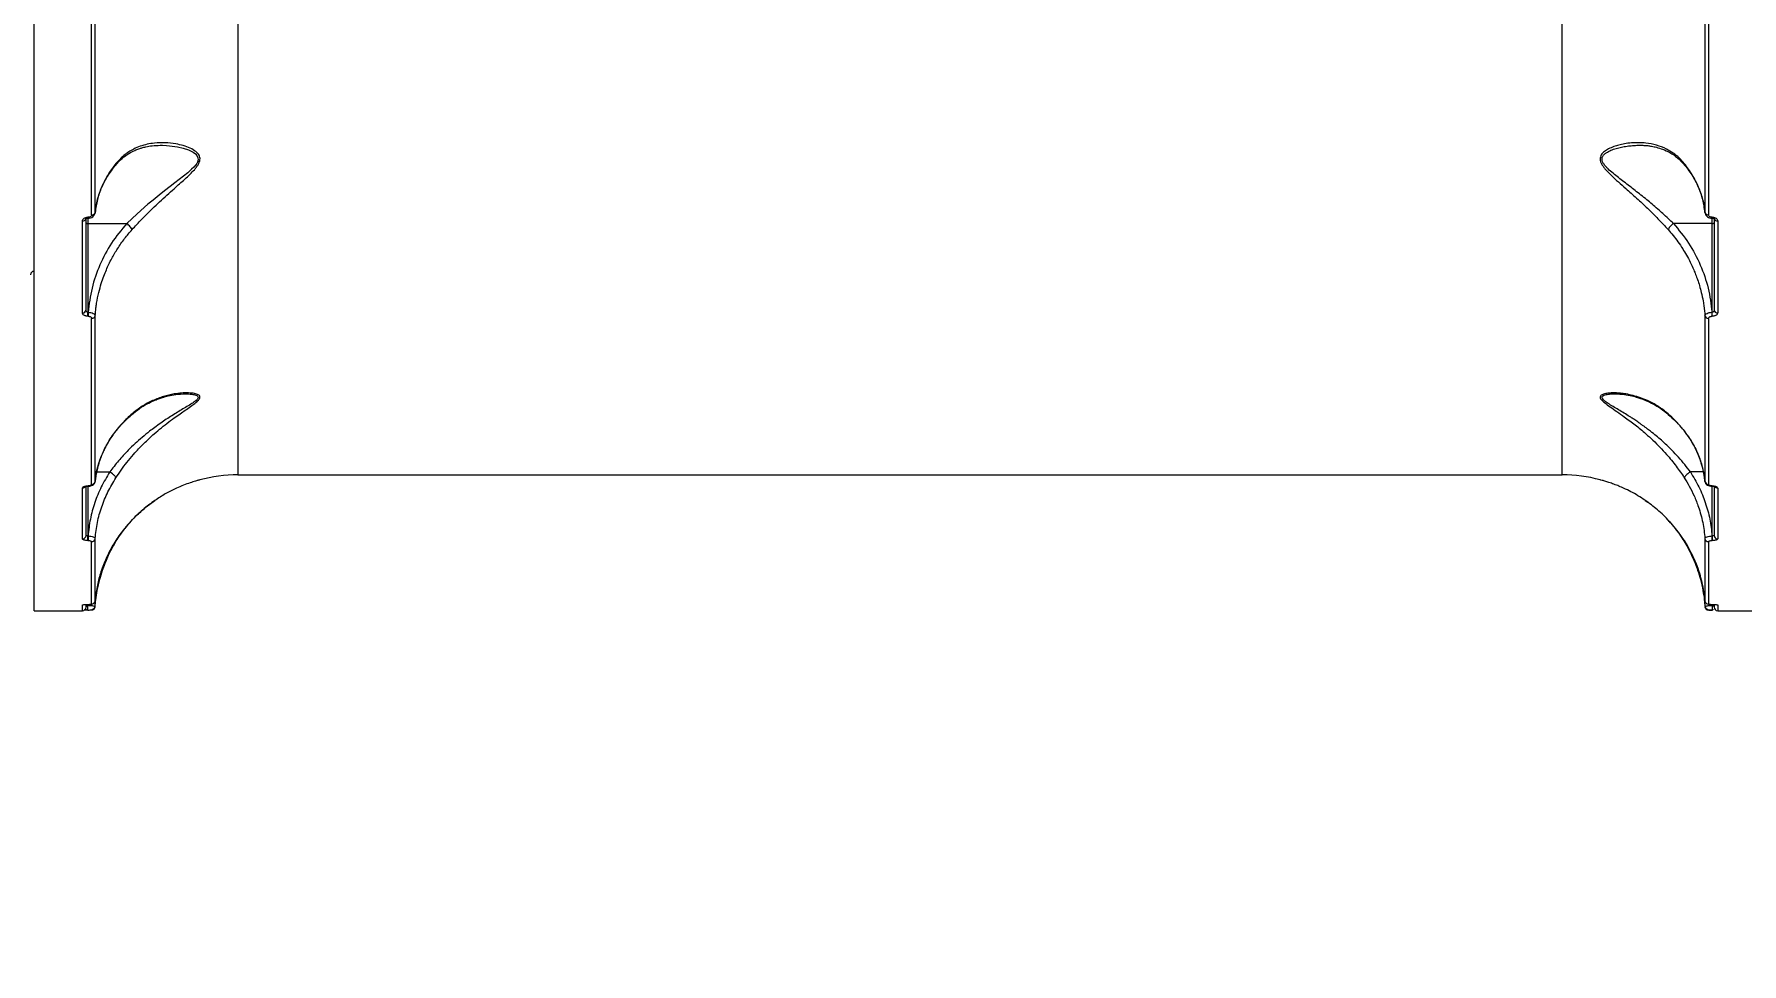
# Model space of a CAD drawing. Header units: millimetres. Extents: x -5718 to 5731, y -4937 to 4872.
# Drawn here: x -171.7 to 305.6, y 1000.9 to 1260.7 of the extents above; entities that cross this region are included whole.
import ezdxf

# ---------------------------------------------------------------- set-up
doc = ezdxf.new("R2010")
doc.units = ezdxf.units.MM
for name, color, linetype in [('DIKOM_ОБЪЕКТ', 7, 'Continuous'), ('DIKOM_РАЗМЕР_ЗОНА', 7, 'Continuous'), ('DIKOM_РАЗМЕР_ОБЪЕКТА', 7, 'Continuous')]:
    doc.layers.add(name, color=color, linetype=linetype)
doc.styles.add('style1', font='arial.ttf', dxfattribs={"width": 0.8})
doc.dimstyles.new('1-50', dxfattribs={"dimtxt": 300, "dimasz": 200, "dimexe": 100, "dimexo": 0, "dimgap": 100, "dimtad": 0, "dimdec": 0, "dimtxsty": 'style1', "dimcen": 0, "dimclrd": 7, "dimclre": 7, "dimadec": 1, "dimazin": 2, "dimtfac": 1, "dimtdec": 0, "dimtmove": 1, "dimatfit": 3, "dimfxl": 0, "dimlwd": 25, "dimlwe": 18, "dimarcsym": 0})

# ---------------------------------------------------------------- blocks, each defined once
blk = doc.blocks.new('*D16')
at = {"layer": 'Defpoints', "color": 0, "transparency": 16777216}
for p in [(3730.74, 1233.08), (-2946.45, -626.44), (-2946.45, -2812.54)]:
    blk.add_point(p, dxfattribs=at)
at = {"layer": 'DIKOM_РАЗМЕР_ОБЪЕКТА', "color": 7, "lineweight": 18, "transparency": 16777216}
for p, q in [((3730.74, 1233.08), (3730.74, -2912.54)), ((-2946.45, -626.44), (-2946.45, -2912.54))]:
    blk.add_line(p, q, dxfattribs=at)
at = {"layer": 'DIKOM_РАЗМЕР_ОБЪЕКТА', "color": 7, "lineweight": 25, "transparency": 16777216}
for p, q in [((-2746.45, -2812.54), (365.85, -2812.54)), ((3530.74, -2812.54), (1283.07, -2812.54))]:
    blk.add_line(p, q, dxfattribs=at)
at = {"layer": 'DIKOM_РАЗМЕР_ОБЪЕКТА', "color": 7, "transparency": 16777216}
for points in [[(-2746.45, -2779.21), (-2746.45, -2845.87), (-2946.45, -2812.54)], [(3530.74, -2779.21), (3530.74, -2845.87), (3730.74, -2812.54)]]:
    blk.add_solid(points, dxfattribs=at)
at = {"layer": 'DIKOM_РАЗМЕР_ОБЪЕКТА', "color": 0, "transparency": 16777216, "insert": (824.46, -2812.54), "char_height": 300, "attachment_point": 5, "style": 'style1'}
blk.add_mtext('6650', dxfattribs=at)
blk = doc.blocks.new('*D15')
at = {"layer": 'Defpoints', "color": 0, "transparency": 16777216}
for p in [(-1897.42, 3178.83), (-4525.54, -2300.51), (-129.69, -2300.51)]:
    blk.add_point(p, dxfattribs=at)
at = {"layer": 'DIKOM_РАЗМЕР_ОБЪЕКТА', "color": 7, "lineweight": 18, "transparency": 16777216}
for p, q in [((-1897.42, 3178.83), (-4625.54, 3178.83)), ((-129.69, -2300.51), (-4625.54, -2300.51))]:
    blk.add_line(p, q, dxfattribs=at)
at = {"layer": 'DIKOM_РАЗМЕР_ОБЪЕКТА', "color": 7, "lineweight": 25, "transparency": 16777216}
for p, q in [((-4525.54, 2978.83), (-4525.54, 1718.95)), ((-4525.54, -2100.51), (-4525.54, 803.05))]:
    blk.add_line(p, q, dxfattribs=at)
at = {"layer": 'DIKOM_РАЗМЕР_ОБЪЕКТА', "color": 7, "transparency": 16777216}
for points in [[(-4558.87, 2978.83), (-4492.21, 2978.83), (-4525.54, 3178.83)], [(-4558.87, -2100.51), (-4492.21, -2100.51), (-4525.54, -2300.51)]]:
    blk.add_solid(points, dxfattribs=at)
at = {"layer": 'DIKOM_РАЗМЕР_ОБЪЕКТА', "color": 0, "transparency": 16777216, "insert": (-4525.54, 1261), "char_height": 300, "attachment_point": 5, "rotation": 90, "style": 'style1'}
blk.add_mtext('5400', dxfattribs=at)
blk = doc.blocks.new('*D14')
at = {"layer": 'Defpoints', "color": 0, "transparency": 16777216}
for p in [(5730.74, 1374.65), (-4872.51, -1263.18), (-4872.51, -4740)]:
    blk.add_point(p, dxfattribs=at)
at = {"layer": 'DIKOM_РАЗМЕР_ЗОНА', "color": 7, "lineweight": 18, "transparency": 16777216}
for p, q in [((5730.74, 1374.65), (5730.74, -4840)), ((-4872.51, -1263.18), (-4872.51, -4840))]:
    blk.add_line(p, q, dxfattribs=at)
at = {"layer": 'DIKOM_РАЗМЕР_ЗОНА', "color": 7, "lineweight": 25, "transparency": 16777216}
for p, q in [((-4672.51, -4740), (259.57, -4740)), ((5530.74, -4740), (1339.35, -4740))]:
    blk.add_line(p, q, dxfattribs=at)
at = {"layer": 'DIKOM_РАЗМЕР_ЗОНА', "color": 7, "transparency": 16777216}
for points in [[(-4672.51, -4706.67), (-4672.51, -4773.33), (-4872.51, -4740)], [(5530.74, -4706.67), (5530.74, -4773.33), (5730.74, -4740)]]:
    blk.add_solid(points, dxfattribs=at)
at = {"layer": 'DIKOM_РАЗМЕР_ЗОНА', "color": 0, "transparency": 16777216, "insert": (799.46, -4740), "char_height": 300, "attachment_point": 5, "style": 'style1'}
blk.add_mtext('10600', dxfattribs=at)
blk = doc.blocks.new('*D13')
at = {"layer": 'Defpoints', "color": 0, "transparency": 16777216}
for p in [(-5521.54, 4872.34), (-1696.24, 4872.34), (580.61, -3721.16)]:
    blk.add_point(p, dxfattribs=at)
at = {"layer": 'DIKOM_РАЗМЕР_ЗОНА', "color": 7, "lineweight": 18, "transparency": 16777216}
for p, q in [((-1696.24, 4872.34), (-5621.54, 4872.34)), ((580.61, -3721.16), (-5621.54, -3721.16))]:
    blk.add_line(p, q, dxfattribs=at)
at = {"layer": 'DIKOM_РАЗМЕР_ЗОНА', "color": 7, "lineweight": 25, "transparency": 16777216}
for p, q in [((-5521.54, 4672.34), (-5521.54, 1701.62)), ((-5521.54, -3521.16), (-5521.54, 785.38))]:
    blk.add_line(p, q, dxfattribs=at)
at = {"layer": 'DIKOM_РАЗМЕР_ЗОНА', "color": 7, "transparency": 16777216}
for points in [[(-5554.87, 4672.34), (-5488.21, 4672.34), (-5521.54, 4872.34)], [(-5554.87, -3521.16), (-5488.21, -3521.16), (-5521.54, -3721.16)]]:
    blk.add_solid(points, dxfattribs=at)
at = {"layer": 'DIKOM_РАЗМЕР_ЗОНА', "color": 0, "transparency": 16777216, "insert": (-5521.54, 1243.5), "char_height": 300, "attachment_point": 5, "rotation": 90, "style": 'style1'}
blk.add_mtext('8600', dxfattribs=at)

msp = doc.modelspace()

# ---------------------------------------------------------------- linework, layer by layer
at = {"layer": 'DIKOM_ОБЪЕКТ', "color": 7, "linetype": 'Continuous', "lineweight": 15}
for p, q in [((-171.69, 1099.58), (-171.69, 1518.58)), ((-114.74, 1457.73), (-114.74, 1137.58)), ((255.36, 1137.58), (255.36, 1457.73)), ((-155.63, 1210.23), (-155.63, 1276.21)), ((-154.63, 1210.92), (-154.63, 1276.75)), ((295.26, 1276.75), (295.26, 1210.92)), ((296.25, 1276.21), (296.25, 1210.23)), ((-158.19, 1182.82), (-158.19, 1208.54)), ((-156.63, 1209.55), (-156.69, 1209.55)), ((-156.69, 1209.29), (-156.69, 1209.55)), ((-156.69, 1209.29), (-156.63, 1209.29)), ((-156.69, 1209.29), (-156.69, 1207.81)), ((-156.69, 1207.81), (-145.8, 1207.81)), ((-156.69, 1207.81), (-156.69, 1183.01)), ((-156.63, 1209.55), (-156.63, 1209.29)), ((-154.63, 1210.92), (-154.72, 1210.61)), ((-145.8, 1207.81), (-145.8, 1207.81)), ((286.43, 1207.81), (286.42, 1207.81)), ((297.31, 1207.81), (286.43, 1207.81)), ((297.31, 1209.55), (297.26, 1209.55)), ((297.26, 1209.29), (297.26, 1209.55)), ((297.26, 1209.29), (297.31, 1209.29)), ((297.31, 1209.55), (297.31, 1209.29)), ((297.31, 1207.81), (297.31, 1209.29)), ((297.31, 1183.01), (297.31, 1207.81)), ((298.81, 1208.54), (298.81, 1182.82)), ((-156.61, 1183.01), (-156.69, 1183.01)), ((-156.69, 1181.88), (-156.69, 1183.01)), ((-156.61, 1181.88), (-156.69, 1181.88)), ((-156.61, 1183.01), (-156.61, 1181.88)), ((-155.63, 1134.88), (-155.63, 1181.27)), ((-154.63, 1135.73), (-154.63, 1182.02)), ((295.26, 1182.02), (295.26, 1135.73)), ((296.25, 1181.27), (296.25, 1134.88)), ((297.23, 1183.01), (297.31, 1183.01)), ((297.23, 1181.88), (297.23, 1183.01)), ((297.31, 1181.88), (297.23, 1181.88)), ((297.31, 1181.88), (297.31, 1183.01)), ((-144.49, 1154.35), (-144.32, 1154.61)), ((285.12, 1154.35), (284.95, 1154.61)), ((-154.22, 1138.35), (-150.57, 1138.35)), ((-150.56, 1138.35), (-150.57, 1138.35)), ((-114.74, 1137.58), (255.36, 1137.58)), ((291.2, 1138.35), (291.19, 1138.35)), ((294.78, 1138.35), (291.2, 1138.35)), ((294.58, 1139.49), (295.31, 1135.35)), ((-158.19, 1119.64), (-158.19, 1133.85)), ((-156.69, 1134.47), (-156.61, 1134.47)), ((-156.69, 1134.47), (-156.69, 1134.39)), ((-156.69, 1134.39), (-156.61, 1134.39)), ((-156.69, 1134.39), (-156.69, 1120.47)), ((-156.61, 1134.47), (-156.61, 1134.39)), ((-154.69, 1135.35), (-154.64, 1135.7)), ((297.23, 1134.47), (297.31, 1134.47)), ((297.23, 1134.39), (297.23, 1134.47)), ((297.23, 1134.39), (297.31, 1134.39)), ((297.31, 1134.47), (297.31, 1134.39)), ((297.31, 1120.47), (297.31, 1134.39)), ((298.81, 1133.85), (298.81, 1119.64)), ((-140.36, 1128.59), (-137.94, 1130.38)), ((278.56, 1130.4), (279.27, 1129.89)), ((-156.63, 1120.47), (-156.69, 1120.47)), ((-156.69, 1119.19), (-156.69, 1120.47)), ((-156.69, 1119.19), (-156.63, 1119.19)), ((-156.63, 1120.47), (-156.63, 1119.19)), ((-155.63, 1101.45), (-155.63, 1118.88)), ((-154.63, 1102.38), (-154.63, 1119.77)), ((295.26, 1119.77), (295.26, 1102.38)), ((296.25, 1118.88), (296.25, 1101.45)), ((297.31, 1120.47), (297.26, 1120.47)), ((297.26, 1119.19), (297.26, 1120.47)), ((297.26, 1119.19), (297.31, 1119.19)), ((297.31, 1120.47), (297.31, 1119.19)), ((-171.69, 1099.58), (-158.19, 1099.58)), ((-158.19, 1099.58), (-158.19, 1101.18)), ((-156.69, 1101.34), (-156.58, 1101.34)), ((-156.69, 1101.34), (-156.58, 1101.34)), ((-156.69, 1101.34), (-156.69, 1101.34)), ((-156.69, 1101.34), (-156.69, 1101.09)), ((-156.65, 1101.09), (-156.69, 1101.09)), ((-156.69, 1099.75), (-156.69, 1101.09)), ((-156.69, 1099.75), (-156.65, 1099.75)), ((-156.62, 1101.32), (-156.65, 1101.09)), ((-156.65, 1099.75), (-156.65, 1101.09)), ((-156.58, 1101.34), (-156.51, 1101.35)), ((-156.58, 1101.34), (-156.58, 1101.34)), ((295.26, 1100.71), (295.33, 1100.77)), ((297.1, 1101.35), (297.21, 1101.34)), ((297.21, 1101.34), (297.31, 1101.34)), ((297.21, 1101.34), (297.31, 1101.34)), ((297.21, 1101.34), (297.21, 1101.34)), ((297.25, 1101.32), (297.28, 1101.09)), ((297.31, 1101.09), (297.28, 1101.09)), ((297.28, 1101.09), (297.28, 1099.75)), ((297.28, 1099.75), (297.31, 1099.75)), ((297.31, 1101.34), (297.31, 1101.34)), ((297.31, 1101.09), (297.31, 1101.34)), ((297.31, 1101.09), (297.31, 1099.75)), ((298.81, 1101.18), (298.81, 1099.58)), ((298.81, 1099.58), (312.31, 1099.58))]:
    msp.add_line(p, q, dxfattribs=at)
at = {"layer": 'DIKOM_ОБЪЕКТ', "color": 7, "linetype": 'Continuous', "lineweight": 15, "flags": 128}
for points in [[(-136.47, 1229.66), (-136.27, 1229.66), (-136.25, 1229.66), (-136.15, 1229.66), (-135.85, 1229.66), (-134.7, 1229.61), (-133.84, 1229.54), (-133.14, 1229.46), (-131.59, 1229.21), (-130.06, 1228.85), (-128.58, 1228.35), (-127.24, 1227.7), (-126.63, 1227.25), (-126.2, 1226.79), (-125.91, 1226.2), (-125.88, 1225.57), (-126.08, 1224.93), (-126.26, 1224.59), (-126.51, 1224.23), (-127.05, 1223.58), (-127.68, 1222.95), (-128.76, 1221.99), (-129.92, 1221.05), (-131.14, 1220.1), (-132.36, 1219.16), (-133.65, 1218.16), (-135.22, 1216.95), (-136.79, 1215.71), (-138.45, 1214.36), (-139.88, 1213.17), (-142.89, 1210.54), (-145.8, 1207.81), (-145.8, 1207.81)], [(297.31, 1207.81), (297.41, 1207.81), (297.51, 1207.82), (297.59, 1207.84), (297.67, 1207.86), (297.73, 1207.88), (297.78, 1207.91), (297.8, 1207.94), (297.81, 1207.97)]]:
    msp.add_lwpolyline(points, dxfattribs=at)
at = {"layer": 'DIKOM_ОБЪЕКТ', "color": 7, "linetype": 'Continuous', "lineweight": 15}
for centre, radius, start, end in [((-158.09, 1209.48), 0.945, 263.9975, 339.4537), ((-155.52, 1211.15), 0.925, 263.5967, 345.1864), ((296.15, 1211.15), 0.925, 194.8063, 276.4107), ((298.72, 1209.49), 0.951, 201.8932, 275.8461), ((-158.1, 1183.73), 0.917, 264.4111, 353.0405), ((298.72, 1183.73), 0.918, 186.9743, 275.5808), ((-155.55, 1182.2), 0.937, 265.1541, 348.4805), ((296.17, 1182.2), 0.937, 191.5124, 274.8531), ((-114.74, 1097.58), 40, 90, 105.4671), ((255.36, 1097.58), 40, 74.6017, 90), ((-158.17, 1134.86), 1.01, 268.968, 328.2785), ((-155.59, 1135.85), 0.968, 267.8543, 352.9554), ((296.22, 1135.85), 0.968, 187.0376, 272.1527), ((298.8, 1134.86), 1.01, 211.0285, 271.0297), ((-158.16, 1120.62), 0.977, 268.627, 358.5745), ((-155.61, 1119.87), 0.982, 268.824, 354.298), ((296.23, 1119.87), 0.982, 185.6951, 271.1829), ((298.79, 1120.62), 0.977, 181.4393, 271.366), ((-158.19, 1102.18), 1, 269.9982, 296.2495), ((-158.19, 1100.58), 1, 270, 0), ((-155.62, 1102.45), 0.998, 269.8889, 355.6595), ((-155.63, 1100.78), 1, 269.9934, 355.7851), ((296.25, 1102.45), 0.998, 184.3337, 270.1179), ((296.25, 1100.78), 1, 184.2081, 270.0134), ((298.81, 1100.58), 1, 180, 270), ((298.81, 1102.18), 1, 243.2956, 270.0123)]:
    msp.add_arc(centre, radius, start, end, dxfattribs=at)
for points, knots in [([(-148.99, 1224.04), (-148.38, 1224.73), (-147.21, 1226.06), (-145.35, 1227.35), (-143.75, 1228.18), (-142.53, 1228.66), (-141.48, 1229), (-140.28, 1229.3), (-138.57, 1229.59), (-137.18, 1229.64), (-136.4, 1229.66)], [0, 0, 0, 0, 0.180199, 0.344824, 0.473036, 0.565141, 0.626147, 0.711183, 0.836263, 1, 1, 1, 1]), ([(-144.32, 1206.09), (-143.43, 1207.06), (-141.59, 1209.06), (-138.97, 1211.66), (-136.6, 1213.89), (-134.58, 1215.74), (-132.71, 1217.41), (-131.05, 1218.88), (-129.54, 1220.23), (-128.15, 1221.53), (-127.06, 1222.65), (-126.33, 1223.53), (-125.69, 1224.45), (-125.3, 1225.39), (-125.34, 1226.29), (-125.58, 1226.9), (-125.98, 1227.44), (-126.75, 1228.14), (-128.09, 1228.91), (-130, 1229.6), (-132.35, 1230.15), (-135.07, 1230.45), (-137.77, 1230.36), (-140.09, 1229.98), (-142.03, 1229.43), (-144.23, 1228.49), (-146.6, 1227.02), (-148.12, 1225.35), (-148.86, 1224.55)], [0, 0, 0, 0, 0.06047, 0.124656, 0.16578, 0.207649, 0.249077, 0.281238, 0.311304, 0.344854, 0.373888, 0.390348, 0.405285, 0.436708, 0.452177, 0.468216, 0.483957, 0.49965, 0.539327, 0.582308, 0.625112, 0.687194, 0.749546, 0.79166, 0.833401, 0.874471, 0.939277, 1, 1, 1, 1]), ([(289.49, 1224.55), (289.01, 1225.09), (288.04, 1226.2), (286.36, 1227.54), (284.27, 1228.79), (281.72, 1229.77), (279.1, 1230.28), (276.76, 1230.42), (274.75, 1230.35), (272.88, 1230.11), (271.23, 1229.75), (269.74, 1229.29), (268.37, 1228.72), (267.33, 1228.09), (266.66, 1227.5), (266.11, 1226.8), (265.88, 1225.95), (266.08, 1225.02), (266.41, 1224.33), (266.88, 1223.62), (267.73, 1222.59), (269.13, 1221.18), (271.07, 1219.42), (273.44, 1217.32), (276.17, 1214.89), (279.19, 1212.05), (282.16, 1209.11), (284.02, 1207.1), (284.95, 1206.09)], [0, 0, 0, 0, 0.039976, 0.081542, 0.125108, 0.187183, 0.249623, 0.290769, 0.33248, 0.373463, 0.405904, 0.435922, 0.469547, 0.498307, 0.514744, 0.529679, 0.561092, 0.576333, 0.592566, 0.60756, 0.624092, 0.663855, 0.706845, 0.749749, 0.812132, 0.874338, 0.937095, 1, 1, 1, 1]), ([(286.42, 1207.81), (285.96, 1208.26), (285.01, 1209.18), (283.54, 1210.53), (282.02, 1211.89), (280.52, 1213.17), (278.95, 1214.48), (277.38, 1215.74), (275.77, 1217.01), (274.19, 1218.23), (272.62, 1219.44), (271.07, 1220.63), (269.57, 1221.83), (268.38, 1222.86), (267.55, 1223.7), (267.01, 1224.37), (266.62, 1225.03), (266.45, 1225.71), (266.52, 1226.23), (266.7, 1226.62), (266.95, 1226.97), (267.37, 1227.37), (268.16, 1227.9), (269.31, 1228.43), (270.79, 1228.9), (272.31, 1229.24), (273.87, 1229.49), (275.43, 1229.62), (276.48, 1229.68), (277.01, 1229.66), (277.02, 1229.66)], [0, 0, 0, 0, 0.044386, 0.09133, 0.135192, 0.182482, 0.224385, 0.272925, 0.318159, 0.363547, 0.409173, 0.454816, 0.50048, 0.545931, 0.570273, 0.591662, 0.615609, 0.637493, 0.65957, 0.671149, 0.683279, 0.70453, 0.728707, 0.773871, 0.818964, 0.864249, 0.909363, 0.954274, 0.999094, 1, 1, 1, 1]), ([(277.02, 1229.66), (277.4, 1229.66), (278.13, 1229.66), (279.21, 1229.59), (280.44, 1229.4), (281.84, 1229.09), (283.55, 1228.55), (285.55, 1227.62), (287.68, 1226.22), (288.96, 1224.78), (289.62, 1224.04)], [0, 0, 0, 0, 0.094682, 0.177608, 0.251002, 0.345101, 0.469218, 0.622621, 0.806602, 1, 1, 1, 1]), ([(-154.69, 1210.48), (-154.53, 1211.68), (-154.21, 1214.08), (-153, 1217.59), (-151.31, 1220.99), (-149.73, 1223.09), (-148.94, 1224.14)], [0, 0, 0, 0, 0.249753, 0.498805, 0.750152, 1, 1, 1, 1]), ([(-148.86, 1224.55), (-149.21, 1224.09), (-149.95, 1223.15), (-150.98, 1221.59), (-151.97, 1219.85), (-153.08, 1217.48), (-154.12, 1214.49), (-154.46, 1212.11), (-154.63, 1210.92)], [0, 0, 0, 0, 0.108873, 0.228903, 0.360088, 0.502432, 0.751214, 1, 1, 1, 1]), ([(-149.01, 1224.08), (-148.97, 1224.13), (-148.88, 1224.26), (-148.87, 1224.44), (-148.86, 1224.55)], [0, 0, 0, 0, 0.405919, 1, 1, 1, 1]), ([(295.26, 1210.92), (295.09, 1212.11), (294.75, 1214.51), (293.52, 1218.02), (291.83, 1221.41), (290.27, 1223.5), (289.49, 1224.55)], [0, 0, 0, 0, 0.24995, 0.499899, 0.751797, 1, 1, 1, 1]), ([(289.64, 1224.08), (289.6, 1224.13), (289.5, 1224.25), (289.49, 1224.43), (289.49, 1224.55)], [0, 0, 0, 0, 0.382505, 1, 1, 1, 1]), ([(289.57, 1224.14), (290.36, 1223.09), (291.94, 1220.99), (293.63, 1217.59), (294.84, 1214.08), (295.16, 1211.68), (295.31, 1210.48)], [0, 0, 0, 0, 0.249846, 0.501193, 0.750247, 1, 1, 1, 1]), ([(-158.19, 1208.54), (-158.16, 1208.67), (-158.12, 1208.94), (-157.77, 1209.27), (-157.28, 1209.51), (-156.88, 1209.54), (-156.69, 1209.55)], [0, 0, 0, 0, 0.250005, 0.499807, 0.749478, 1, 1, 1, 1]), ([(-157.21, 1209.15), (-157.22, 1209.14), (-157.23, 1209.14), (-157.19, 1209.18), (-157.11, 1209.22), (-157, 1209.26), (-156.86, 1209.28), (-156.75, 1209.29), (-156.69, 1209.29)], [0, 0, 0, 0, 0.083947, 0.345985, 0.490969, 0.647221, 0.816354, 1, 1, 1, 1]), ([(-157.19, 1183.62), (-157.19, 1187.71), (-157.19, 1195.89), (-157.19, 1204.82), (-157.19, 1209.28)], [0, 0, 0, 0, 0.5, 1, 1, 1, 1]), ([(-157.19, 1207.97), (-157.18, 1207.95), (-157.16, 1207.91), (-157.05, 1207.86), (-156.88, 1207.82), (-156.75, 1207.81), (-156.69, 1207.81)], [0, 0, 0, 0, 0.250026, 0.500008, 0.750019, 1, 1, 1, 1]), ([(-156.63, 1209.29), (-156.39, 1209.31), (-155.92, 1209.35), (-155.31, 1209.67), (-154.87, 1210.1), (-154.74, 1210.45), (-154.68, 1210.62)], [0, 0, 0, 0, 0.279336, 0.54184, 0.784035, 1, 1, 1, 1]), ([(-155.63, 1210.23), (-155.64, 1210.14), (-155.67, 1209.97), (-155.9, 1209.74), (-156.24, 1209.58), (-156.5, 1209.56), (-156.63, 1209.55)], [0, 0, 0, 0, 0.250057, 0.499886, 0.749185, 1, 1, 1, 1]), ([(-145.8, 1207.81), (-147.29, 1206.02), (-150.26, 1202.43), (-153.46, 1196.28), (-155.74, 1189.78), (-156.32, 1185.27), (-156.61, 1183.01)], [0, 0, 0, 0, 0.250226, 0.500743, 0.750245, 1, 1, 1, 1]), ([(-144.32, 1206.09), (-144.37, 1206.2), (-144.47, 1206.43), (-144.83, 1206.89), (-145.29, 1207.38), (-145.63, 1207.67), (-145.8, 1207.81)], [0, 0, 0, 0, 0.242637, 0.499952, 0.757252, 1, 1, 1, 1]), ([(286.42, 1207.81), (286.26, 1207.67), (285.92, 1207.38), (285.46, 1206.89), (285.1, 1206.43), (285, 1206.2), (284.95, 1206.09)], [0, 0, 0, 0, 0.242721, 0.500057, 0.757356, 1, 1, 1, 1]), ([(286.43, 1207.81), (287.91, 1206.02), (290.89, 1202.43), (294.09, 1196.27), (296.37, 1189.78), (296.95, 1185.27), (297.23, 1183.01)], [0, 0, 0, 0, 0.250339, 0.500973, 0.75046, 1, 1, 1, 1]), ([(295.31, 1210.62), (295.37, 1210.45), (295.5, 1210.1), (295.93, 1209.67), (296.54, 1209.35), (297.02, 1209.31), (297.26, 1209.29)], [0, 0, 0, 0, 0.215972, 0.458146, 0.720699, 1, 1, 1, 1]), ([(297.26, 1209.55), (297.13, 1209.56), (296.86, 1209.58), (296.53, 1209.74), (296.3, 1209.97), (296.27, 1210.14), (296.25, 1210.23)], [0, 0, 0, 0, 0.250747, 0.500116, 0.749951, 1, 1, 1, 1]), ([(297.31, 1209.55), (297.51, 1209.54), (297.91, 1209.51), (298.4, 1209.27), (298.75, 1208.94), (298.79, 1208.67), (298.81, 1208.54)], [0, 0, 0, 0, 0.250527, 0.500202, 0.74998, 1, 1, 1, 1]), ([(297.31, 1209.29), (297.37, 1209.29), (297.49, 1209.28), (297.63, 1209.26), (297.73, 1209.22), (297.82, 1209.18), (297.85, 1209.14), (297.84, 1209.14), (297.84, 1209.15)], [0, 0, 0, 0, 0.183649, 0.352697, 0.509018, 0.654004, 0.916045, 1, 1, 1, 1]), ([(297.81, 1209.28), (297.81, 1204.82), (297.81, 1195.89), (297.81, 1187.71), (297.81, 1183.62)], [0, 0, 0, 0, 0.5, 1, 1, 1, 1]), ([(-154.63, 1182.02), (-154.56, 1182.75), (-154.46, 1183.91), (-154.14, 1186.09), (-153.68, 1188.38), (-152.97, 1190.92), (-152.25, 1193.02), (-151.32, 1195.37), (-150.09, 1197.94), (-148.37, 1200.86), (-146.49, 1203.57), (-145.03, 1205.27), (-144.32, 1206.09)], [0, 0, 0, 0, 0.083418, 0.132634, 0.249765, 0.347158, 0.430776, 0.500642, 0.632177, 0.750492, 0.879495, 1, 1, 1, 1]), ([(284.95, 1206.09), (285.42, 1205.55), (286.39, 1204.45), (287.75, 1202.66), (289, 1200.82), (290.14, 1198.92), (291.19, 1196.95), (292.03, 1195.14), (292.69, 1193.51), (293.22, 1192.05), (293.76, 1190.37), (294.29, 1188.37), (294.7, 1186.44), (294.96, 1184.79), (295.14, 1183.43), (295.21, 1182.56), (295.26, 1182.02)], [0, 0, 0, 0, 0.079603, 0.163, 0.250203, 0.327789, 0.411291, 0.500722, 0.551563, 0.610078, 0.676275, 0.750161, 0.844387, 0.90031, 0.93856, 1, 1, 1, 1]), ([(-171.69, 1194.46), (-171.82, 1194.44), (-172, 1194.42), (-172.24, 1194.3), (-172.44, 1194.14), (-172.6, 1193.89), (-172.69, 1193.65), (-172.68, 1193.5), (-172.67, 1193.46)], [0, 0, 0, 0, 0.246079, 0.350975, 0.525453, 0.716153, 0.928696, 1, 1, 1, 1]), ([(-156.69, 1183.01), (-156.72, 1183.01), (-156.79, 1183.02), (-156.89, 1183.06), (-156.99, 1183.13), (-157.09, 1183.25), (-157.17, 1183.41), (-157.18, 1183.55), (-157.19, 1183.62)], [0, 0, 0, 0, 0.110146, 0.228109, 0.357481, 0.500893, 0.749983, 1, 1, 1, 1]), ([(297.81, 1183.62), (297.81, 1183.55), (297.8, 1183.41), (297.72, 1183.25), (297.62, 1183.13), (297.52, 1183.06), (297.42, 1183.02), (297.35, 1183.01), (297.31, 1183.01)], [0, 0, 0, 0, 0.251114, 0.500112, 0.643212, 0.772299, 0.890109, 1, 1, 1, 1]), ([(-156.69, 1181.88), (-156.79, 1181.88), (-156.99, 1181.89), (-157.28, 1181.95), (-157.54, 1182.04), (-157.84, 1182.2), (-158.12, 1182.46), (-158.16, 1182.7), (-158.19, 1182.82)], [0, 0, 0, 0, 0.125286, 0.251059, 0.375528, 0.501316, 0.750507, 1, 1, 1, 1]), ([(-156.61, 1183.01), (-156.34, 1182.99), (-155.82, 1182.94), (-155.17, 1182.7), (-154.72, 1182.38), (-154.66, 1182.14), (-154.63, 1182.02)], [0, 0, 0, 0, 0.253724, 0.505458, 0.754144, 1, 1, 1, 1]), ([(-156.61, 1181.88), (-156.54, 1181.88), (-156.41, 1181.87), (-156.22, 1181.84), (-156.05, 1181.78), (-155.85, 1181.67), (-155.67, 1181.5), (-155.64, 1181.35), (-155.63, 1181.27)], [0, 0, 0, 0, 0.125729, 0.251119, 0.375904, 0.501378, 0.750521, 1, 1, 1, 1]), ([(295.26, 1182.02), (295.29, 1182.14), (295.35, 1182.38), (295.8, 1182.7), (296.45, 1182.94), (296.97, 1182.99), (297.23, 1183.01)], [0, 0, 0, 0, 0.246408, 0.495084, 0.74684, 1, 1, 1, 1]), ([(296.25, 1181.27), (296.27, 1181.35), (296.3, 1181.5), (296.48, 1181.67), (296.68, 1181.78), (296.85, 1181.84), (297.04, 1181.87), (297.17, 1181.88), (297.23, 1181.88)], [0, 0, 0, 0, 0.250056, 0.499166, 0.624891, 0.749449, 0.87472, 1, 1, 1, 1]), ([(298.81, 1182.82), (298.79, 1182.7), (298.75, 1182.46), (298.47, 1182.2), (298.17, 1182.04), (297.9, 1181.95), (297.62, 1181.89), (297.41, 1181.88), (297.31, 1181.88)], [0, 0, 0, 0, 0.250039, 0.499166, 0.624818, 0.749474, 0.874915, 1, 1, 1, 1]), ([(-129.48, 1160.2), (-128.84, 1160.19), (-127.96, 1160.16), (-127, 1159.99), (-126.45, 1159.83), (-126.03, 1159.61), (-125.83, 1159.31), (-125.88, 1159.02), (-126.04, 1158.76), (-126.27, 1158.49), (-126.67, 1158.14), (-127.45, 1157.58), (-128.61, 1156.86), (-130.09, 1155.97), (-131.61, 1155.05), (-133.17, 1154.09), (-134.75, 1153.08), (-136.36, 1151.98), (-137.92, 1150.87), (-139.65, 1149.55), (-141.49, 1148.06), (-143.48, 1146.3), (-145.72, 1144.14), (-148.17, 1141.5), (-149.76, 1139.4), (-150.56, 1138.35)], [0, 0, 0, 0, 0.061731, 0.085147, 0.108515, 0.13336, 0.155925, 0.178832, 0.190763, 0.203218, 0.225304, 0.250438, 0.297635, 0.344458, 0.391213, 0.43808, 0.485085, 0.531864, 0.582351, 0.624951, 0.688743, 0.750723, 0.812186, 0.905684, 1, 1, 1, 1]), ([(-148.86, 1136.7), (-148.38, 1137.42), (-147.41, 1138.88), (-145.73, 1141.09), (-143.62, 1143.61), (-141.07, 1146.32), (-138.45, 1148.77), (-136.1, 1150.75), (-134.08, 1152.34), (-132.2, 1153.72), (-130.55, 1154.88), (-129.05, 1155.91), (-127.69, 1156.85), (-126.64, 1157.62), (-125.99, 1158.19), (-125.45, 1158.77), (-125.25, 1159.29), (-125.48, 1159.71), (-125.82, 1159.95), (-126.3, 1160.14), (-127.15, 1160.35), (-128.56, 1160.49), (-130.49, 1160.44), (-132.85, 1160.14), (-135.57, 1159.51), (-138.58, 1158.37), (-141.55, 1156.81), (-143.39, 1155.35), (-144.32, 1154.61)], [0, 0, 0, 0, 0.040053, 0.081701, 0.12536, 0.188031, 0.250108, 0.291323, 0.333291, 0.374682, 0.407111, 0.437081, 0.470942, 0.499827, 0.516344, 0.531353, 0.56272, 0.577917, 0.594166, 0.609007, 0.625354, 0.665158, 0.70801, 0.750575, 0.812555, 0.874808, 0.937436, 1, 1, 1, 1]), ([(-144.48, 1154.32), (-143.75, 1154.93), (-142.34, 1156.1), (-140.25, 1157.34), (-138.46, 1158.21), (-137.01, 1158.78), (-135.64, 1159.24), (-134.05, 1159.67), (-131.93, 1160.09), (-130.36, 1160.17), (-129.49, 1160.2)], [0, 0, 0, 0, 0.157021, 0.30366, 0.421715, 0.509596, 0.583361, 0.688163, 0.826929, 1, 1, 1, 1]), ([(284.95, 1154.61), (284.02, 1155.35), (282.17, 1156.81), (279.54, 1158.19), (277.2, 1159.14), (275.18, 1159.75), (273.31, 1160.15), (271.65, 1160.37), (270.14, 1160.47), (268.75, 1160.45), (267.66, 1160.32), (266.93, 1160.14), (266.3, 1159.89), (265.92, 1159.52), (265.97, 1159.03), (266.22, 1158.62), (266.62, 1158.19), (267.39, 1157.52), (268.74, 1156.55), (270.65, 1155.25), (273.01, 1153.6), (275.73, 1151.57), (278.42, 1149.34), (280.73, 1147.23), (282.67, 1145.3), (284.87, 1142.9), (287.23, 1140.03), (288.75, 1137.79), (289.49, 1136.7)], [0, 0, 0, 0, 0.062638, 0.12529, 0.166506, 0.208275, 0.249406, 0.281763, 0.311984, 0.345484, 0.374456, 0.390985, 0.405978, 0.437384, 0.452884, 0.468993, 0.483971, 0.500451, 0.539883, 0.58273, 0.625635, 0.687883, 0.749887, 0.791903, 0.833625, 0.874745, 0.939405, 1, 1, 1, 1]), ([(291.19, 1138.35), (290.67, 1139.04), (289.63, 1140.44), (287.88, 1142.48), (286.19, 1144.27), (284.58, 1145.85), (283.13, 1147.18), (281.6, 1148.48), (280.4, 1149.45), (279.49, 1150.15), (278.92, 1150.58), (278.3, 1151.04), (277.63, 1151.52), (277.16, 1151.86), (276.76, 1152.13), (276.24, 1152.49), (275.45, 1153.02), (274.56, 1153.6), (273.51, 1154.27), (272.24, 1155.06), (270.7, 1155.98), (269.23, 1156.86), (268.08, 1157.58), (267.3, 1158.14), (266.82, 1158.56), (266.51, 1158.96), (266.46, 1159.32), (266.63, 1159.56), (266.86, 1159.72), (267.16, 1159.86), (267.62, 1159.99), (268.37, 1160.12), (269.23, 1160.2), (269.89, 1160.2), (270.16, 1160.2)], [0, 0, 0, 0, 0.061994, 0.124405, 0.187731, 0.233104, 0.28115, 0.326133, 0.374835, 0.39091, 0.40825, 0.426856, 0.446728, 0.467867, 0.469536, 0.481658, 0.514425, 0.540219, 0.561157, 0.608119, 0.655059, 0.702036, 0.748683, 0.77373, 0.795747, 0.820139, 0.843096, 0.865562, 0.8776, 0.890332, 0.912425, 0.937558, 0.97415, 1, 1, 1, 1]), ([(270.12, 1160.2), (270.99, 1160.17), (272.56, 1160.09), (274.68, 1159.67), (276.27, 1159.24), (277.64, 1158.78), (279.09, 1158.21), (280.87, 1157.34), (282.97, 1156.1), (284.38, 1154.93), (285.11, 1154.32)], [0, 0, 0, 0, 0.172874, 0.311938, 0.416807, 0.490592, 0.578286, 0.695966, 0.84304, 1, 1, 1, 1]), ([(-144.32, 1154.61), (-144.79, 1154.19), (-145.76, 1153.33), (-147.12, 1151.93), (-148.37, 1150.49), (-149.51, 1149), (-150.56, 1147.45), (-151.4, 1146.04), (-152.06, 1144.75), (-152.59, 1143.61), (-153.13, 1142.29), (-153.67, 1140.72), (-154.07, 1139.2), (-154.33, 1137.91), (-154.51, 1136.84), (-154.58, 1136.15), (-154.63, 1135.73)], [0, 0, 0, 0, 0.079602, 0.162994, 0.250193, 0.327732, 0.411177, 0.500542, 0.551436, 0.610023, 0.676312, 0.750308, 0.844382, 0.900315, 0.938635, 1, 1, 1, 1]), ([(-154.55, 1136.36), (-154.5, 1136.82), (-154.34, 1138.22), (-153.71, 1140.67), (-152.55, 1143.82), (-150.71, 1147.27), (-148.07, 1150.95), (-145.65, 1153.24), (-144.38, 1154.44)], [0, 0, 0, 0, 0.070026, 0.211703, 0.375303, 0.56233, 0.769967, 1, 1, 1, 1]), ([(295.26, 1135.73), (295.19, 1136.31), (295.09, 1137.22), (294.77, 1138.93), (294.31, 1140.73), (293.6, 1142.72), (292.88, 1144.37), (291.94, 1146.21), (290.71, 1148.23), (289, 1150.51), (287.12, 1152.64), (285.65, 1153.97), (284.95, 1154.61)], [0, 0, 0, 0, 0.083452, 0.132579, 0.249922, 0.347368, 0.431041, 0.500962, 0.632352, 0.750554, 0.879523, 1, 1, 1, 1]), ([(285.01, 1154.44), (285.69, 1153.82), (287.18, 1152.47), (289.28, 1150.09), (291.36, 1147.2), (293.21, 1143.86), (294, 1141.42), (294.41, 1140.18)], [0, 0, 0, 0, 0.150112, 0.32636, 0.529933, 0.76215, 1, 1, 1, 1]), ([(-150.57, 1138.35), (-151.39, 1136.98), (-153.04, 1134.23), (-154.82, 1129.79), (-156.1, 1125.2), (-156.46, 1122.05), (-156.63, 1120.47)], [0, 0, 0, 0, 0.249863, 0.498722, 0.749431, 1, 1, 1, 1]), ([(-154.63, 1119.77), (-154.46, 1121.26), (-154.12, 1124.25), (-152.88, 1128.61), (-151.19, 1132.81), (-149.64, 1135.41), (-148.86, 1136.7)], [0, 0, 0, 0, 0.250861, 0.501718, 0.752438, 1, 1, 1, 1]), ([(-148.86, 1136.7), (-148.87, 1136.76), (-148.89, 1136.88), (-149.04, 1137.12), (-149.27, 1137.38), (-149.62, 1137.7), (-150.06, 1138.04), (-150.42, 1138.26), (-150.56, 1138.35)], [0, 0, 0, 0, 0.158907, 0.316729, 0.467358, 0.605868, 0.835058, 1, 1, 1, 1]), ([(-125.4, 1136.13), (-125.38, 1136.14), (-125.31, 1136.16), (-125.54, 1136.1), (-125.87, 1136.01), (-126.35, 1135.87), (-127.19, 1135.63), (-128.56, 1135.18), (-130.44, 1134.47), (-132.75, 1133.46), (-135.41, 1132.09), (-137.36, 1130.78), (-138.34, 1130.12)], [0, 0, 0, 0, 0.024319, 0.071794, 0.122721, 0.169078, 0.22001, 0.344446, 0.478132, 0.61113, 0.805064, 1, 1, 1, 1]), ([(278.97, 1130.12), (278.32, 1130.57), (277.02, 1131.45), (275.05, 1132.59), (273.22, 1133.52), (271.6, 1134.24), (270.14, 1134.83), (268.78, 1135.31), (267.72, 1135.65), (267, 1135.87), (266.37, 1136.04), (265.97, 1136.15), (265.98, 1136.15), (265.98, 1136.15)], [0, 0, 0, 0, 0.129183, 0.259845, 0.388326, 0.489067, 0.583239, 0.687224, 0.777611, 0.828982, 0.875715, 0.973496, 1, 1, 1, 1]), ([(291.19, 1138.35), (291.04, 1138.26), (290.69, 1138.04), (290.25, 1137.7), (289.9, 1137.38), (289.67, 1137.12), (289.51, 1136.88), (289.5, 1136.76), (289.49, 1136.7)], [0, 0, 0, 0, 0.164941, 0.394128, 0.532637, 0.683282, 0.841091, 1, 1, 1, 1]), ([(289.49, 1136.7), (289.96, 1135.94), (290.96, 1134.32), (292.3, 1131.6), (293.63, 1128.22), (294.75, 1124.23), (295.09, 1121.26), (295.26, 1119.77)], [0, 0, 0, 0, 0.147151, 0.313929, 0.500332, 0.750163, 1, 1, 1, 1]), ([(291.2, 1138.35), (292.02, 1136.98), (293.67, 1134.23), (295.44, 1129.79), (296.73, 1125.2), (297.08, 1122.05), (297.26, 1120.47)], [0, 0, 0, 0, 0.249865, 0.498724, 0.749433, 1, 1, 1, 1]), ([(-158.19, 1133.85), (-158.16, 1133.93), (-158.12, 1134.08), (-157.84, 1134.26), (-157.54, 1134.37), (-157.28, 1134.42), (-156.99, 1134.46), (-156.79, 1134.47), (-156.69, 1134.47)], [0, 0, 0, 0, 0.25001, 0.499166, 0.624821, 0.749473, 0.874866, 1, 1, 1, 1]), ([(-157.31, 1134.33), (-157.31, 1134.33), (-157.31, 1134.31), (-157.26, 1134.33), (-157.13, 1134.35), (-156.94, 1134.38), (-156.77, 1134.39), (-156.69, 1134.39)], [0, 0, 0, 0, 0.074547, 0.281782, 0.502682, 0.740887, 1, 1, 1, 1]), ([(-157.19, 1120.6), (-157.19, 1122.73), (-157.19, 1126.87), (-157.19, 1131.9), (-157.19, 1134.34)], [0, 0, 0, 0, 0.514408, 1, 1, 1, 1]), ([(-156.61, 1134.39), (-156.46, 1134.39), (-156.12, 1134.41), (-155.58, 1134.55), (-155.12, 1134.82), (-154.81, 1135.17), (-154.72, 1135.4), (-154.68, 1135.51)], [0, 0, 0, 0, 0.179268, 0.397057, 0.668525, 0.827488, 1, 1, 1, 1]), ([(-155.63, 1134.88), (-155.64, 1134.83), (-155.67, 1134.72), (-155.85, 1134.61), (-156.05, 1134.54), (-156.22, 1134.5), (-156.41, 1134.48), (-156.54, 1134.47), (-156.61, 1134.47)], [0, 0, 0, 0, 0.25005, 0.499183, 0.624848, 0.749453, 0.874652, 1, 1, 1, 1]), ([(295.3, 1135.51), (295.33, 1135.43), (295.38, 1135.27), (295.58, 1134.97), (295.96, 1134.66), (296.56, 1134.43), (297.01, 1134.4), (297.23, 1134.39)], [0, 0, 0, 0, 0.107146, 0.222108, 0.467209, 0.727638, 1, 1, 1, 1]), ([(297.23, 1134.47), (297.17, 1134.47), (297.04, 1134.48), (296.85, 1134.5), (296.68, 1134.54), (296.48, 1134.61), (296.29, 1134.72), (296.27, 1134.83), (296.25, 1134.88)], [0, 0, 0, 0, 0.12574, 0.251059, 0.375859, 0.501328, 0.750503, 1, 1, 1, 1]), ([(297.31, 1134.47), (297.41, 1134.47), (297.62, 1134.46), (297.9, 1134.42), (298.17, 1134.37), (298.47, 1134.26), (298.75, 1134.08), (298.79, 1133.92), (298.81, 1133.85)], [0, 0, 0, 0, 0.12529, 0.251016, 0.375487, 0.501273, 0.750492, 1, 1, 1, 1]), ([(297.31, 1134.39), (297.37, 1134.39), (297.49, 1134.38), (297.65, 1134.37), (297.79, 1134.35), (297.89, 1134.33), (297.93, 1134.32), (297.93, 1134.34), (297.93, 1134.34)], [0, 0, 0, 0, 0.170864, 0.352362, 0.545304, 0.749482, 0.967021, 1, 1, 1, 1]), ([(297.81, 1134.34), (297.81, 1131.9), (297.81, 1126.87), (297.81, 1122.73), (297.81, 1120.6)], [0, 0, 0, 0, 0.485621, 1, 1, 1, 1]), ([(-138.34, 1130.12), (-138.92, 1129.7), (-140.11, 1128.83), (-141.8, 1127.41), (-143.46, 1125.86), (-145, 1124.24), (-146.43, 1122.57), (-147.69, 1120.92), (-148.88, 1119.18), (-150.31, 1116.83), (-151.84, 1113.77), (-153.22, 1110.03), (-154.2, 1106.23), (-154.48, 1103.66), (-154.63, 1102.38)], [0, 0, 0, 0, 0.058263, 0.119404, 0.183473, 0.25052, 0.310985, 0.374712, 0.434725, 0.499549, 0.625107, 0.750364, 0.875055, 1, 1, 1, 1]), ([(-151.87, 1112.83), (-151.63, 1113.42), (-151.13, 1114.63), (-150.26, 1116.43), (-149.28, 1118.21), (-148.12, 1120.09), (-146.72, 1122.07), (-145.05, 1124.11), (-143.01, 1126.31), (-141.45, 1127.66), (-140.54, 1128.44)], [0, 0, 0, 0, 0.10074, 0.202971, 0.302141, 0.403791, 0.532402, 0.666187, 0.806255, 1, 1, 1, 1]), ([(295.26, 1102.38), (295.17, 1103.19), (295, 1104.91), (294.5, 1107.45), (293.78, 1110.12), (292.86, 1112.72), (291.77, 1115.17), (290.55, 1117.49), (289.15, 1119.75), (287.5, 1122.03), (285.33, 1124.63), (282.58, 1127.4), (280.14, 1129.24), (278.97, 1130.12)], [0, 0, 0, 0, 0.079421, 0.166399, 0.249184, 0.343699, 0.426913, 0.498916, 0.584887, 0.668087, 0.749767, 0.880726, 1, 1, 1, 1]), ([(284.5, 1125.33), (284.9, 1124.91), (285.89, 1123.88), (287.34, 1122.07), (288.74, 1120.09), (289.91, 1118.21), (291.22, 1115.84), (291.99, 1114.03), (292.5, 1112.83)], [0, 0, 0, 0, 0.119006, 0.295899, 0.46595, 0.601203, 0.733135, 1, 1, 1, 1]), ([(-156.69, 1119.19), (-156.88, 1119.19), (-157.28, 1119.21), (-157.77, 1119.31), (-158.12, 1119.46), (-158.16, 1119.58), (-158.19, 1119.64)], [0, 0, 0, 0, 0.250528, 0.500207, 0.749997, 1, 1, 1, 1]), ([(-156.69, 1120.47), (-156.75, 1120.47), (-156.85, 1120.48), (-156.96, 1120.49), (-157.05, 1120.51), (-157.13, 1120.53), (-157.18, 1120.56), (-157.18, 1120.58), (-157.19, 1120.6)], [0, 0, 0, 0, 0.240103, 0.36765, 0.500066, 0.687734, 0.828385, 1, 1, 1, 1]), ([(-156.63, 1120.47), (-156.37, 1120.45), (-155.84, 1120.42), (-155.18, 1120.25), (-154.72, 1120.02), (-154.66, 1119.85), (-154.63, 1119.77)], [0, 0, 0, 0, 0.249794, 0.499561, 0.749572, 1, 1, 1, 1]), ([(-156.63, 1119.19), (-156.5, 1119.18), (-156.24, 1119.17), (-155.9, 1119.1), (-155.67, 1119), (-155.64, 1118.92), (-155.63, 1118.88)], [0, 0, 0, 0, 0.250815, 0.50012, 0.749957, 1, 1, 1, 1]), ([(295.26, 1119.77), (295.29, 1119.85), (295.35, 1120.02), (295.81, 1120.25), (296.47, 1120.42), (297, 1120.45), (297.26, 1120.47)], [0, 0, 0, 0, 0.250437, 0.500458, 0.750235, 1, 1, 1, 1]), ([(296.25, 1118.88), (296.27, 1118.92), (296.3, 1119), (296.53, 1119.1), (296.86, 1119.17), (297.13, 1119.18), (297.26, 1119.19)], [0, 0, 0, 0, 0.250035, 0.499878, 0.749253, 1, 1, 1, 1]), ([(297.81, 1120.6), (297.81, 1120.58), (297.8, 1120.56), (297.75, 1120.53), (297.68, 1120.51), (297.59, 1120.49), (297.47, 1120.48), (297.38, 1120.47), (297.31, 1120.47)], [0, 0, 0, 0, 0.171557, 0.312224, 0.500007, 0.632317, 0.759876, 1, 1, 1, 1]), ([(298.81, 1119.64), (298.79, 1119.58), (298.75, 1119.46), (298.4, 1119.31), (297.91, 1119.21), (297.51, 1119.19), (297.31, 1119.19)], [0, 0, 0, 0, 0.250018, 0.499784, 0.749467, 1, 1, 1, 1]), ([(-154.63, 1100.71), (-154.58, 1101.33), (-154.44, 1102.85), (-154.05, 1105.4), (-153.42, 1108.18), (-152.67, 1110.7), (-152.11, 1112.18), (-151.87, 1112.83)], [0, 0, 0, 0, 0.150355, 0.36682, 0.622622, 0.834076, 1, 1, 1, 1]), ([(-151.87, 1112.83), (-151.86, 1112.87), (-151.84, 1112.95), (-151.88, 1113.07), (-151.96, 1113.16), (-151.98, 1113.18)], [0, 0, 0, 0, 0.401261, 0.83118, 1, 1, 1, 1]), ([(292.62, 1113.19), (292.59, 1113.17), (292.52, 1113.08), (292.47, 1112.95), (292.49, 1112.87), (292.5, 1112.83)], [0, 0, 0, 0, 0.19569, 0.611698, 1, 1, 1, 1]), ([(292.5, 1112.83), (292.74, 1112.18), (293.3, 1110.7), (294.05, 1108.18), (294.68, 1105.4), (295.07, 1102.85), (295.2, 1101.33), (295.26, 1100.71)], [0, 0, 0, 0, 0.165924, 0.377376, 0.633179, 0.849645, 1, 1, 1, 1]), ([(-158.19, 1101.18), (-158.17, 1101.2), (-158.13, 1101.24), (-157.88, 1101.28), (-157.59, 1101.31), (-157.32, 1101.33), (-157.02, 1101.34), (-156.8, 1101.34), (-156.69, 1101.34)], [0, 0, 0, 0, 0.249601, 0.499351, 0.627293, 0.749877, 0.876345, 1, 1, 1, 1]), ([(-156.69, 1099.75), (-156.79, 1099.75), (-156.99, 1099.75), (-157.28, 1099.75), (-157.52, 1099.74), (-157.63, 1099.74), (-157.68, 1099.74)], [0, 0, 0, 0, 0.276568, 0.554812, 0.829392, 1, 1, 1, 1]), ([(-157.19, 1100.74), (-157.19, 1100.69), (-157.19, 1100.59), (-157.19, 1101.12), (-157.19, 1101.33)], [0, 0, 0, 0, 0.587589, 1, 1, 1, 1]), ([(-156.69, 1101.09), (-156.73, 1101.08), (-156.81, 1101.08), (-156.92, 1101.05), (-157.01, 1101), (-157.1, 1100.93), (-157.17, 1100.83), (-157.18, 1100.75), (-157.19, 1100.71)], [0, 0, 0, 0, 0.120133, 0.251201, 0.367206, 0.500944, 0.74988, 1, 1, 1, 1]), ([(-156.97, 1100), (-156.96, 1099.98), (-156.94, 1099.9), (-156.86, 1099.82), (-156.74, 1099.79), (-156.69, 1099.77)], [0, 0, 0, 0, 0.176947, 0.57881, 1, 1, 1, 1]), ([(-156.65, 1101.09), (-156.51, 1101.08), (-156.24, 1101.07), (-155.84, 1101.04), (-155.48, 1101), (-155.08, 1100.93), (-154.71, 1100.83), (-154.65, 1100.75), (-154.63, 1100.71)], [0, 0, 0, 0, 0.129904, 0.257603, 0.384671, 0.509488, 0.755614, 1, 1, 1, 1]), ([(-156.65, 1099.77), (-156.45, 1099.77), (-156.03, 1099.78), (-155.52, 1099.88), (-155.15, 1100.06), (-154.91, 1100.25), (-154.73, 1100.49), (-154.68, 1100.68), (-154.66, 1100.77)], [0, 0, 0, 0, 0.2358, 0.476094, 0.604874, 0.737568, 0.871167, 1, 1, 1, 1]), ([(-156.58, 1101.34), (-156.51, 1101.35), (-156.37, 1101.35), (-156.18, 1101.35), (-156, 1101.37), (-155.82, 1101.38), (-155.66, 1101.41), (-155.64, 1101.44), (-155.63, 1101.45)], [0, 0, 0, 0, 0.124267, 0.250093, 0.372609, 0.500539, 0.750279, 1, 1, 1, 1]), ([(-155.67, 1101.43), (-155.6, 1101.43), (-155.51, 1101.44), (-155.43, 1101.49), (-155.41, 1101.5)], [0, 0, 0, 0, 0.697435, 1, 1, 1, 1]), ([(295.29, 1100.77), (295.29, 1100.73), (295.3, 1100.66), (295.33, 1100.52), (295.41, 1100.35), (295.56, 1100.18), (295.87, 1099.99), (296.3, 1099.87), (296.84, 1099.8), (297.13, 1099.78), (297.28, 1099.77)], [0, 0, 0, 0, 0.040461, 0.081552, 0.170097, 0.27254, 0.390939, 0.67271, 0.832579, 1, 1, 1, 1]), ([(295.33, 1100.77), (295.34, 1100.79), (295.39, 1100.85), (295.71, 1100.93), (296.11, 1101), (296.47, 1101.04), (296.87, 1101.07), (297.14, 1101.08), (297.28, 1101.09)], [0, 0, 0, 0, 0.138875, 0.419451, 0.562287, 0.706797, 0.853109, 1, 1, 1, 1]), ([(296.25, 1101.45), (296.27, 1101.44), (296.29, 1101.42), (296.45, 1101.38), (296.63, 1101.37), (296.8, 1101.35), (297, 1101.35), (297.14, 1101.35), (297.21, 1101.34)], [0, 0, 0, 0, 0.248763, 0.498275, 0.626251, 0.749262, 0.875308, 1, 1, 1, 1]), ([(296.25, 1099.78), (296.27, 1099.78), (296.3, 1099.77), (296.49, 1099.76), (296.69, 1099.76), (296.87, 1099.75), (297.07, 1099.75), (297.21, 1099.75), (297.28, 1099.75)], [0, 0, 0, 0, 0.249948, 0.499172, 0.625406, 0.749541, 0.875436, 1, 1, 1, 1]), ([(297.31, 1101.34), (297.42, 1101.34), (297.64, 1101.34), (297.95, 1101.33), (298.22, 1101.31), (298.51, 1101.28), (298.76, 1101.24), (298.8, 1101.2), (298.81, 1101.18)], [0, 0, 0, 0, 0.123843, 0.250595, 0.373252, 0.501548, 0.751008, 1, 1, 1, 1]), ([(297.81, 1100.71), (297.81, 1100.75), (297.8, 1100.83), (297.72, 1100.93), (297.63, 1101), (297.54, 1101.05), (297.44, 1101.08), (297.35, 1101.08), (297.31, 1101.09)], [0, 0, 0, 0, 0.250853, 0.500237, 0.63392, 0.750013, 0.880481, 1, 1, 1, 1]), ([(297.31, 1099.77), (297.37, 1099.79), (297.48, 1099.82), (297.56, 1099.9), (297.59, 1099.98), (297.59, 1100)], [0, 0, 0, 0, 0.419241, 0.820944, 1, 1, 1, 1]), ([(297.81, 1101.33), (297.81, 1101.12), (297.81, 1100.59), (297.81, 1100.69), (297.81, 1100.74)], [0, 0, 0, 0, 0.412407, 1, 1, 1, 1])]:
    msp.add_open_spline(points, degree=3, knots=knots, dxfattribs=at)

# ---------------------------------------------------------------- dimensions: what is measured, and where the dimension line sits
at = {"layer": 'DIKOM_РАЗМЕР_ЗОНА'}
dim = msp.add_linear_dim(base=(-5521.54, 4872.34), p1=(580.61, -3721.16), p2=(-1696.24, 4872.34), angle=90, text='8600', dimstyle='1-50', override={"dimscale": 1, "dimtix": 0, "dimtofl": 1, "dimtmove": 1, "dimatfit": 3}, dxfattribs=at)
dim.commit()
dim.dimension.update_dxf_attribs({"geometry": '*D13', "text_midpoint": (-5521.54, 1243.5), "dimtype": 160})
dim = msp.add_linear_dim(base=(-4872.51, -4740), p1=(5730.74, 1374.65), p2=(-4872.51, -1263.18), text='10600', dimstyle='1-50', override={"dimscale": 1, "dimtix": 0, "dimtofl": 1, "dimtmove": 1, "dimatfit": 3}, dxfattribs=at)
dim.commit()
dim.dimension.update_dxf_attribs({"geometry": '*D14', "text_midpoint": (799.46, -4740), "dimtype": 160})
at = {"layer": 'DIKOM_РАЗМЕР_ОБЪЕКТА'}
dim = msp.add_linear_dim(base=(-4525.54, -2300.51), p1=(-1897.42, 3178.83), p2=(-129.69, -2300.51), angle=90, text='5400', dimstyle='1-50', override={"dimscale": 1, "dimtix": 0, "dimtofl": 1, "dimtmove": 1, "dimatfit": 3}, dxfattribs=at)
dim.commit()
dim.dimension.update_dxf_attribs({"geometry": '*D15', "text_midpoint": (-4525.54, 1261), "dimtype": 160})
dim = msp.add_linear_dim(base=(-2946.45, -2812.54), p1=(3730.74, 1233.08), p2=(-2946.45, -626.44), text='6650', dimstyle='1-50', override={"dimscale": 1, "dimtix": 0, "dimtofl": 1, "dimtmove": 1, "dimatfit": 3}, dxfattribs=at)
dim.commit()
dim.dimension.update_dxf_attribs({"geometry": '*D16', "text_midpoint": (824.46, -2812.54), "dimtype": 160})

doc.saveas('drawing.dxf')
